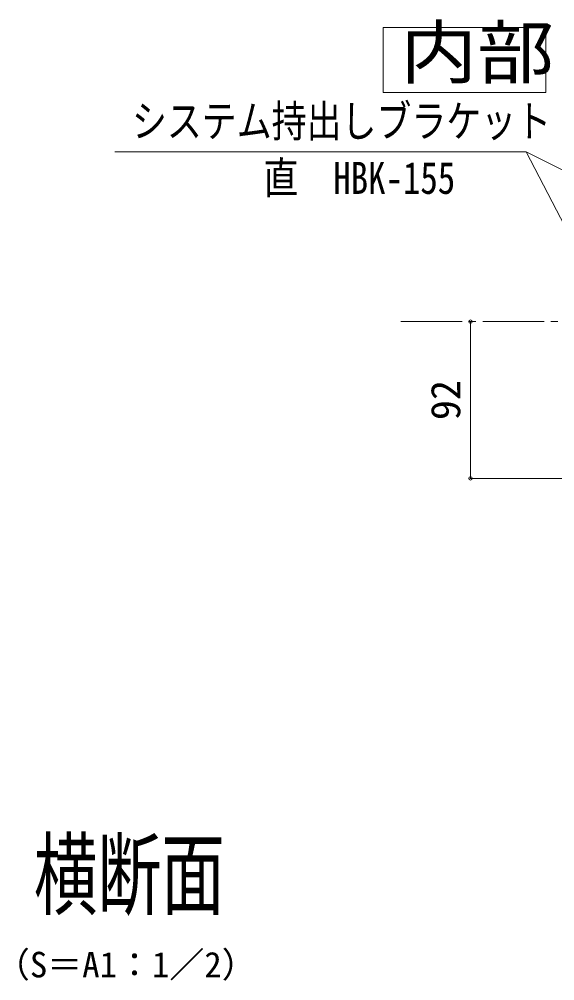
# Model space of a CAD drawing. Units: millimetres at full size; details may follow other scales. Extents: x -1603 to 1599, y -1129 to 1133.
# Drawn here: x 873 to 1187, y -8 to 556 of the extents above; entities that cross this region are included whole.
import ezdxf
from ezdxf.enums import TextEntityAlignment as Align

# ---------------------------------------------------------------- set-up
doc = ezdxf.new("R2010")
doc.units = ezdxf.units.MM
doc.header["$LTSCALE"] = 4
doc.header["$PDMODE"] = 32
doc.header["$PDSIZE"] = 2
doc.linetypes.add('CHAIN2', pattern=[12, 9, -1, 1, -1])
for name, color, linetype, lineweight in [('0-0_0', 7, 'Continuous', 18), ('0-1_1手摺寸法', 3, 'Continuous', 18), ('0-5_3中心線', 2, 'CHAIN2', 18), ('0-E_P4-12', 7, 'Continuous', 18)]:
    doc.layers.add(name, color=color, linetype=linetype, lineweight=lineweight)
doc.styles.add('ＭＳ ゴシック', font='')
doc.styles.get('ＭＳ ゴシック').set_extended_font_data('MS Gothic')

msp = doc.modelspace()

# ---------------------------------------------------------------- linework, layer by layer
at = {"layer": '0-0_0'}
for points in [[(1208.611, 405.302), (1170.607, 478.07), (929.438, 478.07)], [(1335.256, 396.052), (1170.607, 478.07), (929.438, 478.07)]]:
    msp.add_lwpolyline(points, dxfattribs=at)
at = {"layer": '0-1_1手摺寸法'}
for p, q in [((1137.928, 286.552), (1137.928, 378.552)), ((1137.928, 373.952), (1137.928, 291.152)), ((1351.506, 286.552), (1137.928, 286.552))]:
    msp.add_line(p, q, dxfattribs=at)
for p in [(1137.928, 378.552), (1137.928, 286.552)]:
    msp.add_point(p, dxfattribs=at)
at = {"layer": '0-5_3中心線'}
msp.add_line((1097.127, 378.552), (1526.886, 378.552), dxfattribs=at)
at = {"layer": '0-E_P4-12'}
msp.add_lwpolyline([(1086.762, 513.005), (1182.088, 513.005), (1182.088, 551.015), (1086.762, 551.015)], close=True, dxfattribs=at)

# ---------------------------------------------------------------- texts
at = {"layer": '0-0_0', "style": 'ＭＳ ゴシック'}
for s, height, width, p in [('システム持出しブラケット', 18.77, 0.8, (939.414, 481.212)), ('直\u3000HBK-155', 18.77, 0.8, (1016.487, 447.86)), ('横断面', 39.1, 0.7, (881.88, 22.912))]:
    msp.add_text(s, height=height, dxfattribs=dict(at, width=width)).set_placement(p, align=Align.BOTTOM_LEFT)
msp.add_text('（S＝A1：1／2）', height=15.01, dxfattribs=at).set_placement((859.082, -10.712), align=Align.BOTTOM_LEFT)
at = {"layer": '0-1_1手摺寸法', "style": 'ＭＳ ゴシック'}
msp.add_text('92', height=17.27, rotation=90, dxfattribs=at).set_placement((1137.109, 320.776), align=Align.BOTTOM_LEFT)
at = {"layer": '0-E_P4-12', "style": 'ＭＳ ゴシック', "width": 1.1}
msp.add_text('内部', height=30.03, dxfattribs=at).set_placement((1096.822, 512.542), align=Align.BOTTOM_LEFT)

doc.saveas('drawing.dxf')
